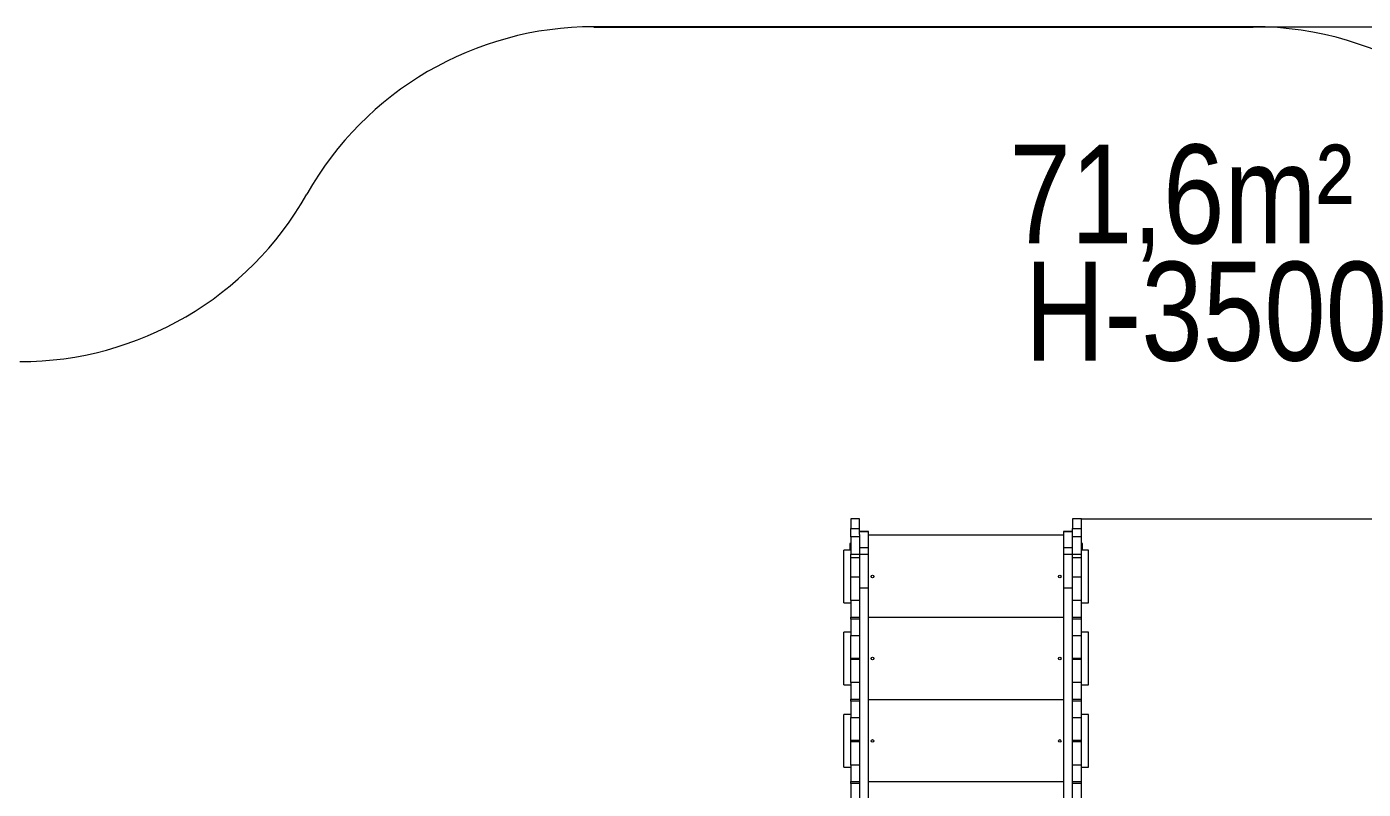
# Model space of a CAD drawing. Header units: millimetres. Extents: x -5785 to 6370, y -5702 to 4322.
# Drawn here: x -1774 to 2282, y 2008 to 4322 of the extents above; entities that cross this region are included whole.
import ezdxf

# ---------------------------------------------------------------- set-up
doc = ezdxf.new("R2010")
doc.units = ezdxf.units.MM
for name, color, linetype in [('DiKom', 7, 'Continuous'), ('DIKOM_ЗОНА', 80, 'Continuous'), ('DIKOM_ОБЪЕКТ', 7, 'Continuous'), ('DIKOM_РАЗМЕР_ЗОНА', 7, 'Continuous'), ('DIKOM_РАЗМЕР_ОБЪЕКТА', 7, 'Continuous')]:
    doc.layers.add(name, color=color, linetype=linetype)
doc.styles.add('style1', font='arial.ttf', dxfattribs={"width": 0.8})
doc.dimstyles.new('1-50', dxfattribs={"dimtxt": 300, "dimasz": 200, "dimexe": 100, "dimexo": 0, "dimgap": 100, "dimtad": 1, "dimtxsty": 'style1', "dimcen": 200, "dimclrd": 7, "dimclre": 7, "dimclrt": 7, "dimadec": 1, "dimazin": 2, "dimtfac": 1, "dimtmove": 0, "dimatfit": 2, "dimfxl": 0, "dimlwd": 25, "dimlwe": 18, "dimarcsym": 0})

# ---------------------------------------------------------------- blocks, each defined once
blk = doc.blocks.new('*D11')
at = {"layer": 'Defpoints', "color": 0, "transparency": 16777216}
for p in [(1426.5, 2828.6), (-973.5, -2755.3), (4484.2, -2755.3)]:
    blk.add_point(p, dxfattribs=at)
at = {"layer": 'DIKOM_РАЗМЕР_ОБЪЕКТА', "color": 7, "lineweight": 18, "transparency": 16777216}
for p, q in [((1426.5, 2828.6), (4584.2, 2828.6)), ((-973.5, -2755.3), (4584.2, -2755.3))]:
    blk.add_line(p, q, dxfattribs=at)
at = {"layer": 'DIKOM_РАЗМЕР_ОБЪЕКТА', "color": 7, "lineweight": 25, "transparency": 16777216}
blk.add_line((4484.2, 2628.6), (4484.2, -2555.3), dxfattribs=at)
at = {"layer": 'DIKOM_РАЗМЕР_ОБЪЕКТА', "color": 7, "transparency": 16777216}
for points in [[(4450.8, 2628.6), (4517.5, 2628.6), (4484.2, 2828.6)], [(4450.8, -2555.3), (4517.5, -2555.3), (4484.2, -2755.3)]]:
    blk.add_solid(points, dxfattribs=at)
at = {"layer": 'DIKOM_РАЗМЕР_ОБЪЕКТА', "color": 7, "transparency": 16777216, "insert": (4231, -38.9), "char_height": 300, "attachment_point": 5, "rotation": 90, "style": 'style1'}
blk.add_mtext('5600', dxfattribs=at)
blk = doc.blocks.new('*D13')
at = {"layer": 'Defpoints', "color": 0, "transparency": 16777216}
for p in [(630.3, 4321.7), (-1263.4, -4255.3), (6269.7, -4255.3)]:
    blk.add_point(p, dxfattribs=at)
at = {"layer": 'DIKOM_РАЗМЕР_ЗОНА', "color": 7, "lineweight": 18, "transparency": 16777216}
for p, q in [((630.3, 4321.7), (6369.7, 4321.7)), ((-1263.4, -4255.3), (6369.7, -4255.3))]:
    blk.add_line(p, q, dxfattribs=at)
at = {"layer": 'DIKOM_РАЗМЕР_ЗОНА', "color": 7, "lineweight": 25, "transparency": 16777216}
blk.add_line((6269.7, 4121.7), (6269.7, -4055.3), dxfattribs=at)
at = {"layer": 'DIKOM_РАЗМЕР_ЗОНА', "color": 7, "transparency": 16777216}
for points in [[(6236.3, 4121.7), (6303, 4121.7), (6269.7, 4321.7)], [(6236.3, -4055.3), (6303, -4055.3), (6269.7, -4255.3)]]:
    blk.add_solid(points, dxfattribs=at)
at = {"layer": 'DIKOM_РАЗМЕР_ЗОНА', "color": 7, "transparency": 16777216, "insert": (6016.5, 570.8), "char_height": 300, "attachment_point": 5, "rotation": 90, "style": 'style1'}
blk.add_mtext('8600', dxfattribs=at)

msp = doc.modelspace()

# ---------------------------------------------------------------- linework, layer by layer
at = {"layer": 'DiKom', "color": 3}
msp.add_line((-53.198, 4321.695), (1947.538, 4321.695), dxfattribs=at)
at = {"layer": 'DIKOM_ЗОНА', "color": 3, "lineweight": 15}
for centre, start, end in [((-53.198, 3321.695), 90, 150.532152), ((1947.538, 3321.695), 24.208623, 90), ((-1794.462, 4305.565), 270, 330.532152)]:
    msp.add_arc(centre, 1000, start, end, dxfattribs=at)
at = {"layer": 'DIKOM_ОБЪЕКТ', "color": 7, "linetype": 'Continuous', "lineweight": 15}
for p, q in [((753.538, 2828.585), (726.538, 2828.585)), ((726.538, 2828.585), (726.538, 2799.456)), ((726.538, 2799.456), (753.538, 2799.456)), ((726.538, 2774.269), (726.538, 2799.456)), ((753.538, 2799.456), (753.538, 2828.585)), ((753.538, 2780.939), (753.538, 2799.456)), ((1426.538, 2828.585), (1399.538, 2828.585)), ((1399.538, 2828.585), (1399.538, 2799.456)), ((1399.538, 2799.456), (1426.538, 2799.456)), ((1399.538, 2780.939), (1399.538, 2799.456)), ((1426.538, 2799.456), (1426.538, 2828.585)), ((1426.538, 2774.269), (1426.538, 2799.456)), ((753.538, 2774.269), (726.538, 2774.269)), ((726.538, 2774.269), (726.538, 2721.334)), ((780.538, 2790.478), (753.538, 2790.478)), ((753.538, 2789.83), (780.538, 2789.83)), ((753.538, 2780.939), (753.538, 2741.172)), ((780.538, 2789.83), (780.538, 2790.478)), ((780.538, 2741.172), (780.538, 2789.83)), ((1372.538, 2778.585), (780.538, 2778.585)), ((1399.538, 2790.478), (1372.538, 2790.478)), ((1372.538, 2790.478), (1372.538, 2789.83)), ((1372.538, 2789.83), (1399.538, 2789.83)), ((1372.538, 2789.83), (1372.538, 2741.172)), ((1399.538, 2741.172), (1399.538, 2780.939)), ((1426.538, 2774.269), (1399.538, 2774.269)), ((1426.538, 2721.334), (1426.538, 2774.269)), ((726.538, 2733.585), (705.538, 2733.585)), ((705.538, 2573.585), (705.538, 2733.585)), ((723.538, 2753.585), (723.538, 2733.585)), ((726.538, 2753.585), (723.538, 2753.585)), ((726.538, 2721.334), (753.538, 2721.334)), ((726.538, 2710.546), (726.538, 2721.334)), ((753.538, 2741.172), (780.538, 2741.172)), ((753.538, 2741.172), (753.538, 2721.044)), ((753.538, 2721.044), (780.538, 2721.044)), ((753.538, 2721.044), (753.538, 2619.175)), ((780.538, 2721.044), (780.538, 2741.172)), ((780.538, 2619.175), (780.538, 2721.044)), ((1372.538, 2741.172), (1399.538, 2741.172)), ((1372.538, 2741.172), (1372.538, 2721.044)), ((1372.538, 2721.044), (1399.538, 2721.044)), ((1372.538, 2721.044), (1372.538, 2619.175)), ((1399.538, 2721.044), (1399.538, 2741.172)), ((1399.538, 2721.334), (1426.538, 2721.334)), ((1399.538, 2619.175), (1399.538, 2721.044)), ((1429.538, 2753.585), (1426.538, 2753.585)), ((1447.538, 2733.585), (1426.538, 2733.585)), ((1426.538, 2710.546), (1426.538, 2721.334)), ((1429.538, 2733.585), (1429.538, 2753.585)), ((1447.538, 2573.585), (1447.538, 2733.585)), ((753.538, 2710.546), (726.538, 2710.546)), ((726.538, 2651.635), (726.538, 2710.546)), ((1426.538, 2710.546), (1399.538, 2710.546)), ((1426.538, 2651.635), (1426.538, 2710.546)), ((753.538, 2651.635), (726.538, 2651.635)), ((726.538, 2580.585), (726.538, 2651.635)), ((1426.538, 2651.635), (1399.538, 2651.635)), ((1426.538, 2580.585), (1426.538, 2651.635)), ((753.538, 2619.175), (780.538, 2619.175)), ((753.538, 2619.175), (753.538, 1921.13)), ((780.538, 1921.13), (780.538, 2619.175)), ((1372.538, 2619.175), (1399.538, 2619.175)), ((1372.538, 2619.175), (1372.538, 1921.13)), ((1399.538, 1921.13), (1399.538, 2619.175)), ((705.538, 2573.585), (726.538, 2573.585)), ((753.538, 2580.585), (726.538, 2580.585)), ((726.538, 2580.585), (726.538, 2530.585)), ((1426.538, 2580.585), (1399.538, 2580.585)), ((1426.538, 2530.585), (1426.538, 2580.585)), ((1426.538, 2573.585), (1447.538, 2573.585)), ((726.538, 2530.585), (753.538, 2530.585)), ((726.538, 2524.585), (726.538, 2530.585)), ((753.538, 2524.585), (726.538, 2524.585)), ((726.538, 2524.585), (726.538, 2474.585)), ((1372.538, 2529.585), (780.538, 2529.585)), ((1399.538, 2530.585), (1426.538, 2530.585)), ((1426.538, 2524.585), (1399.538, 2524.585)), ((1426.538, 2524.585), (1426.538, 2530.585)), ((1426.538, 2474.585), (1426.538, 2524.585)), ((726.538, 2484.585), (705.538, 2484.585)), ((705.538, 2324.585), (705.538, 2484.585)), ((726.538, 2474.585), (753.538, 2474.585)), ((726.538, 2404.585), (726.538, 2474.585)), ((1399.538, 2474.585), (1426.538, 2474.585)), ((1447.538, 2484.585), (1426.538, 2484.585)), ((1426.538, 2404.585), (1426.538, 2474.585)), ((1447.538, 2324.585), (1447.538, 2484.585)), ((753.538, 2404.585), (726.538, 2404.585)), ((726.538, 2401.585), (726.538, 2404.585)), ((753.538, 2401.585), (726.538, 2401.585)), ((726.538, 2331.585), (726.538, 2401.585)), ((1426.538, 2404.585), (1399.538, 2404.585)), ((1426.538, 2401.585), (1399.538, 2401.585)), ((1426.538, 2401.585), (1426.538, 2404.585)), ((1426.538, 2331.585), (1426.538, 2401.585)), ((705.538, 2324.585), (726.538, 2324.585)), ((753.538, 2331.585), (726.538, 2331.585)), ((726.538, 2331.585), (726.538, 2281.585)), ((1426.538, 2331.585), (1399.538, 2331.585)), ((1426.538, 2281.585), (1426.538, 2331.585)), ((1426.538, 2324.585), (1447.538, 2324.585)), ((726.538, 2281.585), (753.538, 2281.585)), ((726.538, 2275.585), (726.538, 2281.585)), ((753.538, 2275.585), (726.538, 2275.585)), ((726.538, 2275.585), (726.538, 2225.585)), ((1372.538, 2279.585), (780.538, 2279.585)), ((1399.538, 2281.585), (1426.538, 2281.585)), ((1426.538, 2275.585), (1399.538, 2275.585)), ((1426.538, 2275.585), (1426.538, 2281.585)), ((1426.538, 2225.585), (1426.538, 2275.585)), ((726.538, 2234.585), (705.538, 2234.585)), ((705.538, 2074.585), (705.538, 2234.585)), ((1447.538, 2234.585), (1426.538, 2234.585)), ((1447.538, 2074.585), (1447.538, 2234.585)), ((726.538, 2225.585), (753.538, 2225.585)), ((726.538, 2155.585), (726.538, 2225.585)), ((1399.538, 2225.585), (1426.538, 2225.585)), ((1426.538, 2155.585), (1426.538, 2225.585)), ((753.538, 2155.585), (726.538, 2155.585)), ((726.538, 2151.585), (726.538, 2155.585)), ((753.538, 2151.585), (726.538, 2151.585)), ((726.538, 2081.585), (726.538, 2151.585)), ((1426.538, 2155.585), (1399.538, 2155.585)), ((1426.538, 2151.585), (1399.538, 2151.585)), ((1426.538, 2151.585), (1426.538, 2155.585)), ((1426.538, 2081.585), (1426.538, 2151.585)), ((705.538, 2074.585), (726.538, 2074.585)), ((753.538, 2081.585), (726.538, 2081.585)), ((726.538, 2081.585), (726.538, 2031.585)), ((1426.538, 2081.585), (1399.538, 2081.585)), ((1426.538, 2031.585), (1426.538, 2081.585)), ((1426.538, 2074.585), (1447.538, 2074.585)), ((726.538, 2031.585), (753.538, 2031.585)), ((726.538, 2025.585), (726.538, 2031.585)), ((1372.538, 2030.585), (780.538, 2030.585)), ((1399.538, 2031.585), (1426.538, 2031.585)), ((1426.538, 2025.585), (1426.538, 2031.585)), ((753.538, 2025.585), (726.538, 2025.585)), ((726.538, 2025.585), (726.538, 1975.585)), ((1426.538, 2025.585), (1399.538, 2025.585)), ((1426.538, 1975.585), (1426.538, 2025.585))]:
    msp.add_line(p, q, dxfattribs=at)
for centre in [(792.538, 2653.585), (1360.538, 2653.585), (792.538, 2404.585), (1360.538, 2404.585), (792.538, 2154.585), (1360.538, 2154.585)]:
    msp.add_circle(centre, 4, dxfattribs=at)

# ---------------------------------------------------------------- texts
at = {"layer": 'DIKOM_РАЗМЕР_ОБЪЕКТА', "char_height": 300, "width": 1252.54025, "attachment_point": 1, "style": 'style1'}
for s, insert in [('71,6m²', (1207.943, 3964.3)), ('H-3500', (1254.558, 3608.643))]:
    msp.add_mtext(s, dxfattribs=dict(at, insert=insert))

# ---------------------------------------------------------------- dimensions: what is measured, and where the dimension line sits
at = {"layer": 'DIKOM_РАЗМЕР_ЗОНА'}
dim = msp.add_linear_dim(base=(6269.661, -4255.296), p1=(630.306, 4321.695), p2=(-1263.431, -4255.296), angle=90, text='8600', dimstyle='1-50', dxfattribs=at)
dim.commit()
dim.dimension.update_dxf_attribs({"geometry": '*D13', "text_midpoint": (6269.661, 570.811), "dimtype": 160})
at = {"layer": 'DIKOM_РАЗМЕР_ОБЪЕКТА'}
dim = msp.add_linear_dim(base=(4484.16, -2755.296), p1=(1426.538, 2828.585), p2=(-973.462, -2755.296), angle=90, text='5600', dimstyle='1-50', dxfattribs=at)
dim.commit()
dim.dimension.update_dxf_attribs({"geometry": '*D11', "text_midpoint": (4484.16, -38.908), "dimtype": 160})

doc.saveas('drawing.dxf')
